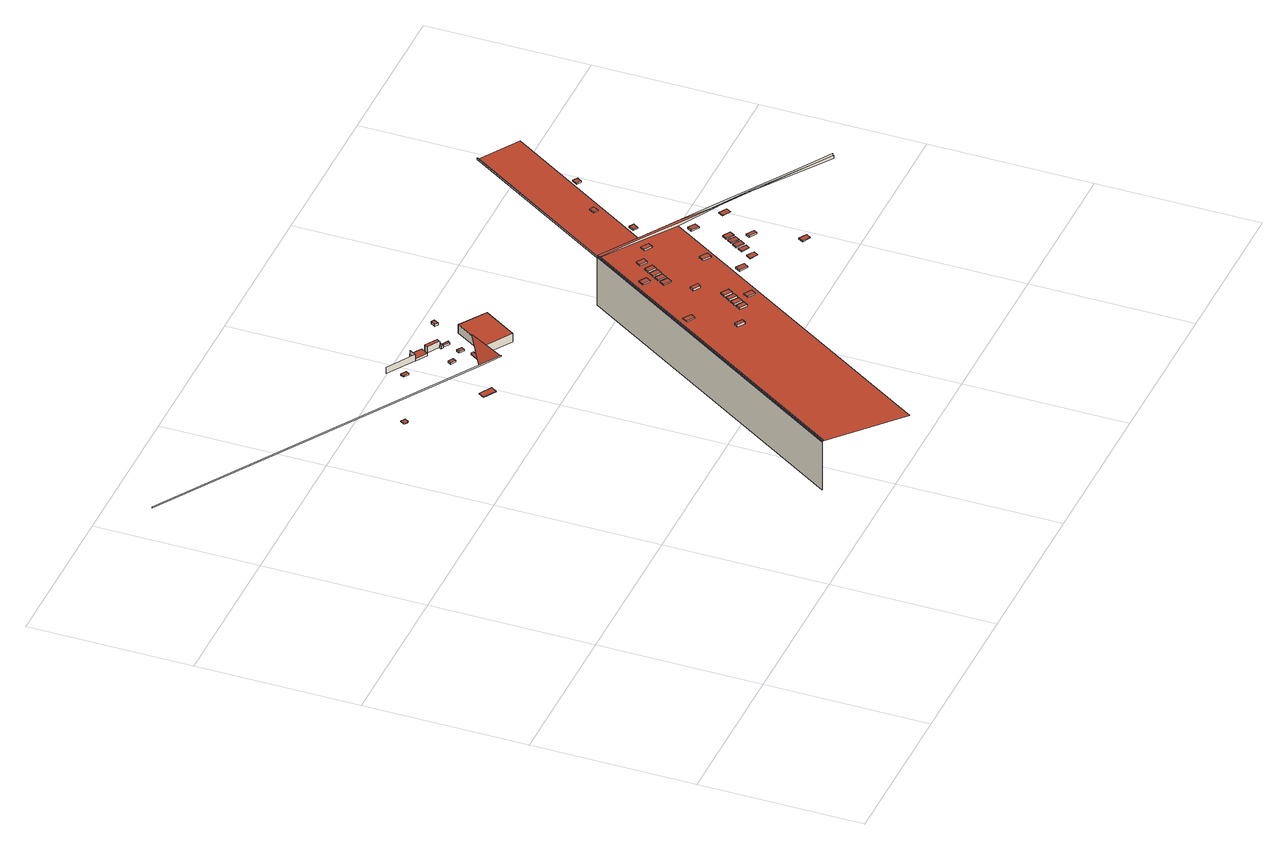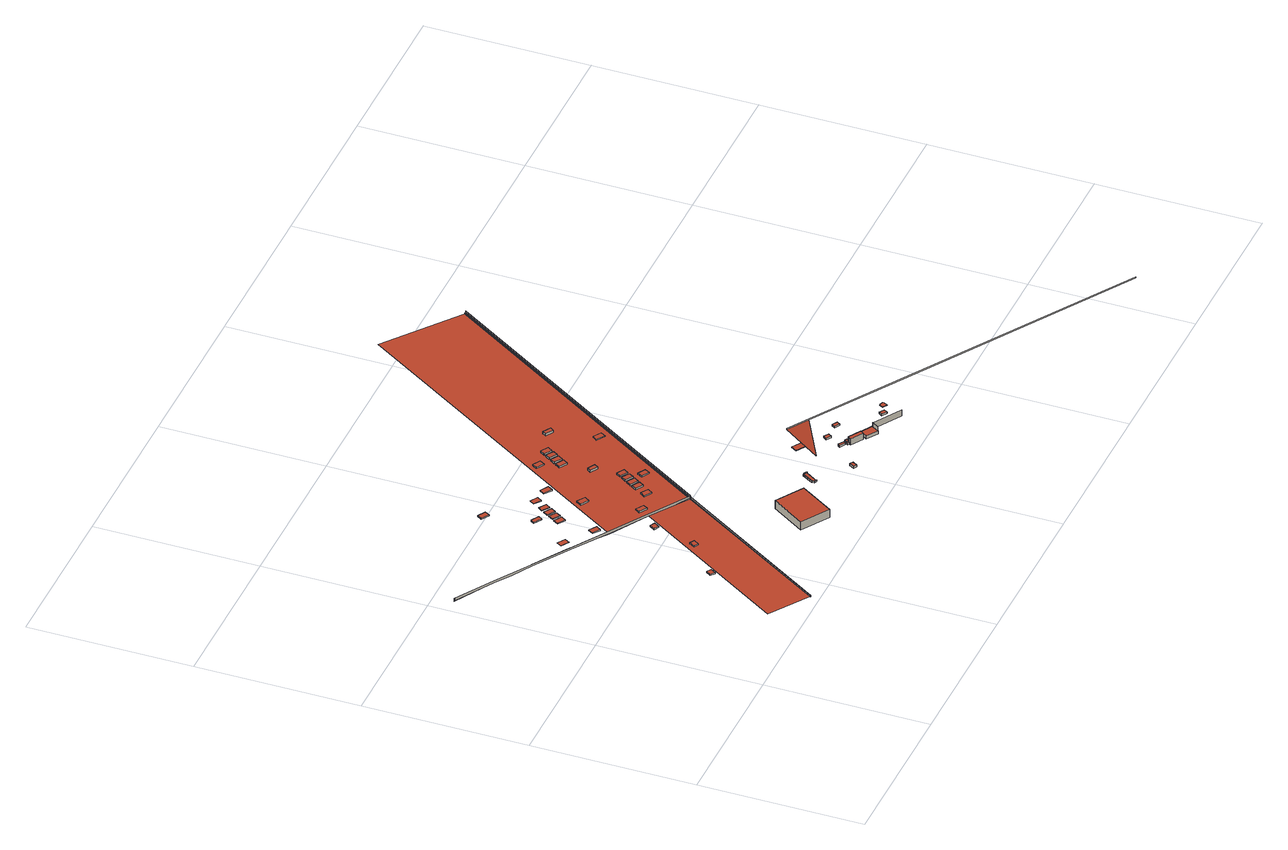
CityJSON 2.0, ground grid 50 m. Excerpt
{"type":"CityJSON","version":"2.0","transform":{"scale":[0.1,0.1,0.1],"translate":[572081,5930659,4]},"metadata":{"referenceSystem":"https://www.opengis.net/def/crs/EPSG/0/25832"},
"CityObjects":{
"building1":{"type":"Building","attributes":{"Grundfläche 2D":"12975.979466","Grundhöhe NN":"4.905"},"children":["building1-1","building1-2","building1-3","building1-4","building1-5","building1-6","building1-7","building1-8","building1-9","building1-10","building1-11","building1-12"],"geometry":[{"type":"MultiSurface","lod":"3","boundaries":[[[0,1,2,3,4,5]],[[6,7,8,9,10,11,12]],[[6,13,14,7]],[[8,15,16,9]],[[13,17,18,14]],[[14,18,19,20,15,8,7]],[[0,21,1]],[[17,22,19,18]],[[22,23,20,19]],[[21,24,1]]],"semantics":{"surfaces":[{"type":"WallSurface"},{"type":"RoofSurface"}],"values":[0,0,0,0,0,1,1,0,0,1]}}]},
"building1-1":{"type":"BuildingInstallation","parents":["building1"],"geometry":[{"type":"MultiSurface","lod":"3","boundaries":[[[25,26,27,28,29,30]],[[31,32,30,29]],[[32,33,25,30]],[[33,34,26,25]],[[34,35,27,26]],[[35,36,28,27]],[[36,31,29,28]],[[36,35,34,33,32,31]]],"semantics":{"surfaces":[{"type":"RoofSurface"},{"type":"WallSurface"},{"type":"OuterCeilingSurface"}],"values":[0,1,1,1,1,1,1,2]}}]},
"building1-2":{"type":"BuildingInstallation","parents":["building1"],"geometry":[{"type":"MultiSurface","lod":"3","boundaries":[[[37,38,39,40]],[[40,39,41,42]],[[37,40,42,43]],[[38,37,43,44]],[[39,38,44,41]]],"semantics":{"surfaces":[{"type":"RoofSurface"},{"type":"WallSurface"}],"values":[0,1,1,1,1]}}]},
"building1-3":{"type":"BuildingInstallation","parents":["building1"],"geometry":[{"type":"MultiSurface","lod":"3","boundaries":[[[45,46,47,48]],[[49,50,48,47]],[[50,51,45,48]],[[51,52,46,45]],[[52,49,47,46]],[[52,51,50,49]]],"semantics":{"surfaces":[{"type":"RoofSurface"},{"type":"WallSurface"},{"type":"OuterCeilingSurface"}],"values":[0,1,1,1,1,2]}}]},
"building1-4":{"type":"BuildingInstallation","parents":["building1"],"geometry":[{"type":"MultiSurface","lod":"3","boundaries":[[[53,54,55,56]],[[56,55,57,58]],[[53,56,58,59]],[[54,53,59,60]],[[55,54,60,57]]],"semantics":{"surfaces":[{"type":"RoofSurface"},{"type":"WallSurface"}],"values":[0,1,1,1,1]}}]},
"building1-5":{"type":"BuildingInstallation","parents":["building1"],"geometry":[{"type":"MultiSurface","lod":"3","boundaries":[[[61,62,63,64]],[[64,63,65,66]],[[61,64,66,67]],[[62,61,67,68]],[[63,62,68,65]]],"semantics":{"surfaces":[{"type":"RoofSurface"},{"type":"WallSurface"}],"values":[0,1,1,1,1]}}]},
"building1-6":{"type":"BuildingInstallation","parents":["building1"],"geometry":[{"type":"MultiSurface","lod":"3","boundaries":[[[69,70,71,72,73,74]],[[75,76,70,69]],[[77,78,79,72,71,70,76]],[[79,80,81,82,74,73,72]],[[82,75,69,74]]],"semantics":{"surfaces":[{"type":"RoofSurface"},{"type":"WallSurface"}],"values":[0,1,1,1,1]}}]},
"building1-7":{"type":"BuildingInstallation","parents":["building1"],"geometry":[{"type":"MultiSurface","lod":"3","boundaries":[[[83,84,80,79,78,85,86]],[[77,87,85,78]],[[85,87,88,86]],[[83,86,88,89]],[[90,83,89]],[[90,91,92,81,80,84,83]]],"semantics":{"surfaces":[{"type":"RoofSurface"},{"type":"WallSurface"}],"values":[0,1,1,1,1,1]}}]},
"building1-8":{"type":"BuildingInstallation","parents":["building1"],"geometry":[{"type":"MultiSurface","lod":"3","boundaries":[[[91,90,93,94]],[[89,95,93,90]],[[95,96,94,93]],[[96,92,91,94]]],"semantics":{"surfaces":[{"type":"RoofSurface"},{"type":"WallSurface"}],"values":[0,1,1,1]}}]},
"building1-9":{"type":"BuildingInstallation","parents":["building1"],"geometry":[{"type":"MultiSurface","lod":"3","boundaries":[[[97,98,99,100]],[[100,99,101,102]],[[102,103,97,100]],[[103,104,98,97]],[[99,98,104,101]]],"semantics":{"surfaces":[{"type":"RoofSurface"},{"type":"WallSurface"}],"values":[0,1,1,1,1]}}]},
"building1-10":{"type":"BuildingInstallation","parents":["building1"],"geometry":[{"type":"MultiSurface","lod":"3","boundaries":[[[105,106,107,108,109,110]],[[111,106,105,112]],[[113,111,112,114,115,116]]],"semantics":{"surfaces":[{"type":"RoofSurface"},{"type":"WallSurface"},{"type":"OuterCeilingSurface"}],"values":[0,1,2]}}]},
"building1-11":{"type":"BuildingInstallation","parents":["building1"],"geometry":[{"type":"MultiSurface","lod":"3","boundaries":[[[117,118,119]],[[120,118,117]],[[117,119,121]],[[122,123,121,124]],[[117,121,123]],[[122,124,125]],[[126,125,127]],[[122,125,126]],[[126,127,128]],[[112,105,128,127,129]],[[123,122,109,108]],[[130,118,120,106,111]],[[118,130,131,119]],[[119,131,132,121]],[[121,132,133,124]],[[124,133,134,125]],[[125,134,129,127]],[[105,110,126,128]],[[122,126,110,109]],[[117,123,108,107]],[[107,106,120,117]],[[133,132,131,130,111,113,116,115,114,112,129,134]]],"semantics":{"surfaces":[{"type":"RoofSurface"},{"type":"WallSurface"},{"type":"OuterCeilingSurface"}],"values":[0,0,0,0,0,0,0,0,0,1,1,1,1,1,1,1,1,1,1,1,1,2]}}]},
"building1-12":{"type":"BuildingInstallation","parents":["building1"],"geometry":[{"type":"MultiSurface","lod":"3","boundaries":[[[135,136,137,138]],[[139,140,138,137]],[[135,138,140,141]],[[141,142,136,135]],[[137,136,142,139]]],"semantics":{"surfaces":[{"type":"RoofSurface"},{"type":"WallSurface"}],"values":[0,1,1,1,1]}}]},
"building2":{"type":"Building","attributes":{"Grundfläche 2D":"20958.267702","Grundhöhe NN":"5.022"},"children":["building2-1","building2-2","building2-3","building2-4","building2-5","building2-6","building2-7","building2-8","building2-9","building2-10","building2-11","building2-12","building2-13","building2-14","building2-15","building2-16","building2-17","building2-18","building2-19","building2-20","building2-21","building2-22","building2-23","building2-24","building2-25","building2-26","building2-27","building2-28","building2-29"],"geometry":[{"type":"MultiSurface","lod":"3","boundaries":[[[143,144,145,146,147]],[[148,149,150,151,152,153,154]],[[149,148,155,156,157,158,150]],[[159,143,147,160,161]],[[162,163,164]],[[165,164,163]],[[144,162,164,145]],[[166,167,158,157,168,169,170]],[[165,171,169]],[[170,172,173,166]],[[172,170,174]],[[175,176,177,178,179,171,165,163,162,144,180]],[[181,173,172]],[[182,183,151,150,158]],[[166,173,181,184,167]],[[185,174,170,169,171,179,178,177,186,187,188,189,190,191,192,193,194,195,196]],[[172,174,185,197,181]],[[198,199,200,201,202,199,198,203,176,175,180,144,143,159,161,204,205]]],"semantics":{"surfaces":[{"type":"WallSurface"},{"type":"RoofSurface"}],"values":[0,0,0,1,0,0,0,0,0,0,0,1,1,0,0,0,1,0]}}]},
"building2-1":{"type":"BuildingInstallation","parents":["building2"],"geometry":[{"type":"MultiSurface","lod":"3","boundaries":[[[206,207,208,209]],[[209,208,210,211]],[[206,209,211,212]],[[207,206,212,213]],[[208,207,213,210]]],"semantics":{"surfaces":[{"type":"RoofSurface"},{"type":"WallSurface"}],"values":[0,1,1,1,1]}}]},
"building2-2":{"type":"BuildingInstallation","parents":["building2"],"geometry":[{"type":"MultiSurface","lod":"3","boundaries":[[[214,215,216,217]],[[217,216,218,219]],[[214,217,219,220]],[[215,214,220,221]],[[216,215,221,218]]],"semantics":{"surfaces":[{"type":"RoofSurface"},{"type":"WallSurface"}],"values":[0,1,1,1,1]}}]},
"building2-3":{"type":"BuildingInstallation","parents":["building2"],"geometry":[{"type":"MultiSurface","lod":"3","boundaries":[[[222,223,224,225]],[[225,224,226,227]],[[222,225,227,228]],[[223,222,228,229]],[[224,223,229,226]]],"semantics":{"surfaces":[{"type":"RoofSurface"},{"type":"WallSurface"}],"values":[0,1,1,1,1]}}]},
"building2-4":{"type":"BuildingInstallation","parents":["building2"],"geometry":[{"type":"MultiSurface","lod":"3","boundaries":[[[230,231,232,233]],[[233,232,234,235]],[[230,233,235,236]],[[231,230,236,237]],[[232,231,237,234]]],"semantics":{"surfaces":[{"type":"RoofSurface"},{"type":"WallSurface"}],"values":[0,1,1,1,1]}}]},
"building2-5":{"type":"BuildingInstallation","parents":["building2"],"geometry":[{"type":"MultiSurface","lod":"3","boundaries":[[[238,239,240,241]],[[241,240,242,243]],[[238,241,243,244]],[[239,238,244,245]],[[240,239,245,242]]],"semantics":{"surfaces":[{"type":"RoofSurface"},{"type":"WallSurface"}],"values":[0,1,1,1,1]}}]},
"building2-6":{"type":"BuildingInstallation","parents":["building2"],"geometry":[{"type":"MultiSurface","lod":"3","boundaries":[[[246,247,248,249]],[[249,248,250,251]],[[246,249,251,252]],[[247,246,252,253]],[[248,247,253,250]]],"semantics":{"surfaces":[{"type":"RoofSurface"},{"type":"WallSurface"}],"values":[0,1,1,1,1]}}]},
"building2-7":{"type":"BuildingInstallation","parents":["building2"],"geometry":[{"type":"MultiSurface","lod":"3","boundaries":[[[254,255,256,257]],[[257,256,258,259]],[[254,257,259,260]],[[255,254,260,261]],[[256,255,261,258]]],"semantics":{"surfaces":[{"type":"RoofSurface"},{"type":"WallSurface"}],"values":[0,1,1,1,1]}}]},
"building2-8":{"type":"BuildingInstallation","parents":["building2"],"geometry":[{"type":"MultiSurface","lod":"3","boundaries":[[[262,263,264,265]],[[265,264,266,267]],[[262,265,267,268]],[[263,262,268,269]],[[264,263,269,266]]],"semantics":{"surfaces":[{"type":"RoofSurface"},{"type":"WallSurface"}],"values":[0,1,1,1,1]}}]},
"building2-9":{"type":"BuildingInstallation","parents":["building2"],"geometry":[{"type":"MultiSurface","lod":"3","boundaries":[[[270,271,272,273]],[[273,272,274,275]],[[270,273,275,276]],[[271,270,276,277]],[[272,271,277,274]]],"semantics":{"surfaces":[{"type":"RoofSurface"},{"type":"WallSurface"}],"values":[0,1,1,1,1]}}]},
"building2-10":{"type":"BuildingInstallation","parents":["building2"],"geometry":[{"type":"MultiSurface","lod":"3","boundaries":[[[278,279,280,281]],[[280,279,282,283]],[[281,280,283,284]],[[278,281,284,285]],[[279,278,285,282]]],"semantics":{"surfaces":[{"type":"RoofSurface"},{"type":"WallSurface"}],"values":[0,1,1,1,1]}}]},
"building2-11":{"type":"BuildingInstallation","parents":["building2"],"geometry":[{"type":"MultiSurface","lod":"3","boundaries":[[[286,287,288,289]],[[288,287,290,291]],[[289,288,291,292]],[[286,289,292,293]],[[287,286,293,290]]],"semantics":{"surfaces":[{"type":"RoofSurface"},{"type":"WallSurface"}],"values":[0,1,1,1,1]}}]},
"building2-12":{"type":"BuildingInstallation","parents":["building2"],"geometry":[{"type":"MultiSurface","lod":"3","boundaries":[[[294,295,296,297]],[[297,296,298,299]],[[294,297,299,300]],[[295,294,300,301]],[[296,295,301,298]]],"semantics":{"surfaces":[{"type":"RoofSurface"},{"type":"WallSurface"}],"values":[0,1,1,1,1]}}]},
"building2-13":{"type":"BuildingInstallation","parents":["building2"],"geometry":[{"type":"MultiSurface","lod":"3","boundaries":[[[302,303,304,305]],[[305,304,306,307]],[[302,305,307,308]],[[303,302,308,309]],[[304,303,309,306]]],"semantics":{"surfaces":[{"type":"RoofSurface"},{"type":"WallSurface"}],"values":[0,1,1,1,1]}}]},
"building2-14":{"type":"BuildingInstallation","parents":["building2"],"geometry":[{"type":"MultiSurface","lod":"3","boundaries":[[[310,311,312,313]],[[313,312,314,315]],[[310,313,315,316]],[[311,310,316,317]],[[312,311,317,314]]],"semantics":{"surfaces":[{"type":"RoofSurface"},{"type":"WallSurface"}],"values":[0,1,1,1,1]}}]},
"building2-15":{"type":"BuildingInstallation","parents":["building2"],"geometry":[{"type":"MultiSurface","lod":"3","boundaries":[[[318,319,320,321]],[[321,320,322,323]],[[318,321,323,324]],[[319,318,324,325]],[[320,319,325,322]]],"semantics":{"surfaces":[{"type":"RoofSurface"},{"type":"WallSurface"}],"values":[0,1,1,1,1]}}]},
"building2-16":{"type":"BuildingInstallation","parents":["building2"],"geometry":[{"type":"MultiSurface","lod":"3","boundaries":[[[326,327,328,329]],[[329,328,330,331]],[[326,329,331,332]],[[327,326,332,333]],[[328,327,333,330]]],"semantics":{"surfaces":[{"type":"RoofSurface"},{"type":"WallSurface"}],"values":[0,1,1,1,1]}}]},
"building2-17":{"type":"BuildingInstallation","parents":["building2"],"geometry":[{"type":"MultiSurface","lod":"3","boundaries":[[[334,335,336,337]],[[337,336,338,339]],[[334,337,339,340]],[[335,334,340,341]],[[336,335,341,338]]],"semantics":{"surfaces":[{"type":"RoofSurface"},{"type":"WallSurface"}],"values":[0,1,1,1,1]}}]},
"building2-18":{"type":"BuildingInstallation","parents":["building2"],"geometry":[{"type":"MultiSurface","lod":"3","boundaries":[[[342,343,344,345]],[[346,347,345,344]],[[342,345,347,348]],[[348,349,343,342]],[[344,343,349,346]]],"semantics":{"surfaces":[{"type":"RoofSurface"},{"type":"WallSurface"}],"values":[0,1,1,1,1]}}]},
"building2-19":{"type":"BuildingInstallation","parents":["building2"],"geometry":[{"type":"MultiSurface","lod":"3","boundaries":[[[350,351,352,353]],[[353,352,354,355]],[[350,353,355,356]],[[351,350,356,357]],[[352,351,357,354]]],"semantics":{"surfaces":[{"type":"RoofSurface"},{"type":"WallSurface"}],"values":[0,1,1,1,1]}}]},
"building2-20":{"type":"BuildingInstallation","parents":["building2"],"geometry":[{"type":"MultiSurface","lod":"3","boundaries":[[[358,359,360,361]],[[360,359,362,363]],[[361,360,363,364]],[[358,361,364,365]],[[359,358,365,362]]],"semantics":{"surfaces":[{"type":"RoofSurface"},{"type":"WallSurface"}],"values":[0,1,1,1,1]}}]},
"building2-21":{"type":"BuildingInstallation","parents":["building2"],"geometry":[{"type":"MultiSurface","lod":"3","boundaries":[[[366,367,368,369]],[[368,367,370,371]],[[369,368,371,372]],[[366,369,372,373]],[[367,366,373,370]]],"semantics":{"surfaces":[{"type":"RoofSurface"},{"type":"WallSurface"}],"values":[0,1,1,1,1]}}]},
"building2-22":{"type":"BuildingInstallation","parents":["building2"],"geometry":[{"type":"MultiSurface","lod":"3","boundaries":[[[374,375,376,377]],[[377,376,378,379]],[[374,377,379,380]],[[375,374,380,381]],[[376,375,381,378]]],"semantics":{"surfaces":[{"type":"RoofSurface"},{"type":"WallSurface"}],"values":[0,1,1,1,1]}}]},
"building2-23":{"type":"BuildingInstallation","parents":["building2"],"geometry":[{"type":"MultiSurface","lod":"3","boundaries":[[[382,383,384,385]],[[385,384,386,387]],[[382,385,387,388]],[[383,382,388,389]],[[384,383,389,386]]],"semantics":{"surfaces":[{"type":"RoofSurface"},{"type":"WallSurface"}],"values":[0,1,1,1,1]}}]},
"building2-24":{"type":"BuildingInstallation","parents":["building2"],"geometry":[{"type":"MultiSurface","lod":"3","boundaries":[[[390,391,392,393]],[[393,392,394,395]],[[390,393,395,396]],[[391,390,396,397]],[[392,391,397,394]]],"semantics":{"surfaces":[{"type":"RoofSurface"},{"type":"WallSurface"}],"values":[0,1,1,1,1]}}]},
"building2-25":{"type":"BuildingInstallation","parents":["building2"],"geometry":[{"type":"MultiSurface","lod":"3","boundaries":[[[398,399,400,401]],[[401,400,402,403]],[[398,401,403,404]],[[399,398,404,405]],[[400,399,405,402]]],"semantics":{"surfaces":[{"type":"RoofSurface"},{"type":"WallSurface"}],"values":[0,1,1,1,1]}}]},
"building2-26":{"type":"BuildingInstallation","parents":["building2"],"geometry":[{"type":"MultiSurface","lod":"3","boundaries":[[[406,407,408,409]],[[409,408,410,411]],[[406,409,411,412]],[[407,406,412,413]],[[408,407,413,410]]],"semantics":{"surfaces":[{"type":"RoofSurface"},{"type":"WallSurface"}],"values":[0,1,1,1,1]}}]},
"building2-27":{"type":"BuildingInstallation","parents":["building2"],"geometry":[{"type":"MultiSurface","lod":"3","boundaries":[[[414,415,416,417]],[[417,416,418,419]],[[414,417,419,420]],[[415,414,420,421]],[[416,415,421,418]]],"semantics":{"surfaces":[{"type":"RoofSurface"},{"type":"WallSurface"}],"values":[0,1,1,1,1]}}]},
"building2-28":{"type":"BuildingInstallation","parents":["building2"],"geometry":[{"type":"MultiSurface","lod":"3","boundaries":[[[422,423,424,425]],[[426,424,423,427]],[[426,428,425,424]],[[425,428,429,422]]],"semantics":{"surfaces":[{"type":"RoofSurface"},{"type":"WallSurface"}],"values":[0,1,1,1]}}]},
"building2-29":{"type":"BuildingInstallation","parents":["building2"],"geometry":[{"type":"MultiSurface","lod":"3","boundaries":[[[430,431,432,433]],[[433,432,434,435]],[[430,433,435,436]],[[431,430,436,437]],[[432,431,437,434]]],"semantics":{"surfaces":[{"type":"RoofSurface"},{"type":"WallSurface"}],"values":[0,1,1,1,1]}}]},
"building3":{"type":"Building","attributes":{"Grundfläche 2D":"119.264803","Grundhöhe NN":"4.869"},"geometry":[{"type":"Solid","lod":"3","boundaries":[[[[438,439,440,441]],[[442,443,441,440]],[[443,444,438,441]],[[444,445,439,438]],[[445,442,440,439]],[[445,444,443,442]]]],"semantics":{"surfaces":[{"type":"RoofSurface"},{"type":"WallSurface"},{"type":"GroundSurface"}],"values":[[0,1,1,1,1,2]]}}]}
},
"vertices":[
[1013,1180,120],[948,1221,120],[707,1374,120],[3,1822,120],[3,1822,124],[1013,1180,124],[914,1398,114],[914,1398,122],[914,1397,122],[914,1397,135],[914,1398,135],[829,1451,135],[829,1451,114],[913,1396,114],[913,1396,122],[927,1418,122],[927,1418,135],[948,1375,114],[948,1375,122],[962,1397,122],[928,1419,122],[1087,1297,113],[962,1397,112],[928,1419,112],[1087,1298,113],
[711,1352,51],[712,1348,51],[720,1343,51],[724,1344,51],[731,1355,51],[718,1363,51],[731,1355,49],[718,1363,49],[711,1352,49],[712,1348,49],[720,1343,49],[724,1344,49],
[844,1389,121],[850,1399,121],[835,1409,121],[829,1399,121],[835,1409,115],[829,1399,116],[844,1389,116],[850,1399,115],
[933,1201,30],[969,1178,30],[981,1196,30],[944,1219,30],[981,1196,28],[944,1219,28],[933,1201,28],[969,1178,28],
[946,1289,122],[952,1300,122],[937,1309,122],[931,1299,122],[937,1309,117],[931,1299,117],[946,1289,117],[952,1300,117],
[1004,1287,121],[1011,1297,121],[996,1306,121],[990,1296,121],[996,1306,115],[990,1296,116],[1004,1287,116],[1011,1297,115],
[968,1391,134],[961,1381,134],[997,1359,134],[998,1358,134],[998,1359,134],[1004,1368,134],[968,1391,112],[961,1381,113],[997,1359,113],[997,1359,121],[998,1358,121],[998,1359,121],[998,1359,113],[1004,1368,112],
[1005,1355,121],[1000,1358,121],[993,1352,121],[1000,1348,121],[993,1352,113],[1000,1348,113],[1005,1355,113],[1005,1355,120],[1000,1358,120],[1000,1358,113],
[1008,1361,120],[1004,1363,120],[1008,1361,113],[1004,1363,113],
[1021,1337,119],[1026,1344,119],[1009,1354,119],[1005,1348,119],[1009,1354,113],[1005,1348,113],[1021,1337,113],[1026,1344,113],
[1098,1303,36],[1074,1265,36],[1081,1261,36],[1087,1261,36],[1106,1293,36],[1105,1299,36],[1074,1265,34],[1098,1303,34],[1081,1261,34],[1105,1299,34],[1106,1293,34],[1087,1261,34],
[1081,1261,39],[1073,1263,39],[1080,1259,39],[1074,1265,39],[1088,1260,39],[1106,1293,39],[1087,1261,39],[1108,1292,39],[1106,1300,39],[1105,1299,39],[1099,1304,39],[1098,1303,39],[1099,1304,34],[1073,1263,34],[1080,1259,34],[1088,1260,34],[1108,1292,34],[1106,1300,34],
[1084,1406,119],[1094,1400,119],[1103,1415,119],[1093,1421,119],[1103,1415,113],[1093,1421,113],[1084,1406,112],[1094,1400,112],
[1473,1069,174],[1473,1069,176],[1473,1069,178],[908,180,178],[908,180,174],[900,179,174],[1468,1072,174],[1471,1076,174],[1471,1076,171],[1471,1076,10],[1468,1072,10],[900,179,10],[900,179,178],[1468,1072,178],[1471,1076,178],[1471,1076,176],[1591,994,169],[1117,5,165],[1700,924,165],[1470,1070,176],[1470,1070,177],[1470,1070,178],[1471,1072,178],[1472,1075,174],[1472,1075,176],[1472,1075,178],[1473,1074,178],[1473,1074,174],[1473,1074,180],[1473,1074,171],[1472,1075,171],[1512,1050,172],[1700,924,176],[1814,851,176],[1702,928,180],[1593,998,180],[1476,1073,180],[1591,994,176],[1775,1551,172],[1775,1553,176],[1775,1553,171],[1775,1551,176],[1593,998,174],[1817,855,180],[1929,784,180],[1932,782,180],[2040,713,180],[2152,642,180],[2152,642,171],[2040,713,174],[1991,745,173],[1929,784,176],[1817,855,174],[1702,928,171],[1896,1473,174],[1925,781,176],[1926,780,176],[2149,638,165],[2149,638,176],[2038,709,176],[1815,851,176],[1814,851,174],[1815,851,174],
[1324,608,177],[1317,597,177],[1340,583,177],[1346,594,177],[1340,583,169],[1346,594,169],[1324,608,170],[1317,597,170],
[1294,750,176],[1285,735,176],[1308,720,176],[1318,734,176],[1308,720,172],[1318,734,172],[1294,750,173],[1285,735,173],
[1407,636,173],[1398,622,173],[1421,608,173],[1430,622,173],[1421,608,167],[1430,622,167],[1407,636,168],[1398,622,168],
[1420,657,173],[1411,643,173],[1434,628,173],[1443,642,173],[1434,628,167],[1443,642,167],[1420,657,168],[1411,643,168],
[1433,677,173],[1424,663,173],[1447,649,173],[1456,662,173],[1447,649,167],[1456,662,167],[1433,677,168],[1424,663,168],
[1446,698,173],[1437,683,173],[1460,669,173],[1469,683,173],[1460,669,167],[1469,683,167],[1446,698,168],[1437,683,168],
[1470,638,170],[1461,623,170],[1484,609,170],[1493,623,170],[1484,609,165],[1493,623,165],[1470,638,166],[1461,623,166],
[1436,785,176],[1429,773,176],[1451,760,176],[1459,771,176],[1451,760,169],[1459,771,169],[1436,785,170],[1429,773,170],
[1408,927,176],[1399,912,176],[1422,898,176],[1431,913,176],[1422,898,172],[1431,913,172],[1408,927,173],[1399,912,173],
[1420,857,176],[1443,843,176],[1451,857,176],[1429,871,176],[1443,843,171],[1451,857,171],[1429,871,172],[1420,857,172],
[1433,878,176],[1455,863,176],[1464,877,176],[1442,892,176],[1455,863,171],[1464,877,171],[1442,892,172],[1433,878,172],
[1455,912,176],[1446,898,176],[1469,884,176],[1478,898,176],[1469,884,171],[1478,898,171],[1455,912,172],[1446,898,172],
[1468,933,176],[1459,918,176],[1482,904,176],[1491,919,176],[1482,904,171],[1491,919,171],[1468,933,172],[1459,918,172],
[1490,967,175],[1480,952,175],[1502,938,175],[1512,953,175],[1502,938,171],[1512,953,171],[1490,967,172],[1480,952,172],
[1574,703,171],[1565,688,171],[1589,673,171],[1598,688,171],[1589,673,168],[1598,688,168],[1574,703,166],[1565,688,166],
[1583,815,171],[1574,801,171],[1597,786,171],[1606,801,171],[1597,786,165],[1606,801,165],[1583,815,166],[1574,801,166],
[1634,694,173],[1624,680,173],[1647,666,173],[1656,681,173],[1647,666,172],[1656,681,172],[1634,694,170],[1624,680,170],
[1561,981,174],[1552,967,174],[1575,953,174],[1584,967,174],[1575,953,169],[1584,967,169],[1561,981,170],[1552,967,170],
[1655,728,173],[1646,714,173],[1668,700,173],[1677,713,173],[1668,700,172],[1677,713,172],[1655,728,170],[1646,714,170],
[1659,735,173],[1682,720,173],[1691,735,173],[1668,749,173],[1682,720,172],[1691,735,172],[1668,749,170],[1659,735,170],
[1672,755,173],[1694,740,173],[1703,755,173],[1681,769,173],[1694,740,171],[1703,755,171],[1681,769,170],[1672,755,170],
[1694,790,173],[1685,775,173],[1708,761,173],[1717,776,173],[1708,761,172],[1717,776,172],[1694,790,170],[1685,775,170],
[1755,587,177],[1746,572,177],[1770,558,177],[1779,573,177],[1770,558,175],[1779,573,175],[1755,587,174],[1746,572,174],
[1719,729,178],[1712,718,178],[1735,704,178],[1742,715,178],[1735,704,173],[1742,715,173],[1719,729,173],[1712,718,173],
[1623,1028,178],[1637,1020,178],[1647,1036,178],[1633,1044,178],[1647,1036,174],[1633,1044,174],[1623,1028,174],[1637,1020,174],
[1697,895,171],[1688,881,171],[1710,866,171],[1719,881,171],[1710,866,168],[1719,881,168],[1697,895,166],[1688,881,166],
[1658,1160,178],[1671,1152,178],[1681,1168,178],[1668,1176,178],[1681,1168,174],[1668,1176,174],[1658,1160,174],[1671,1152,174],
[1802,808,174],[1811,823,174],[1788,838,174],[1779,823,174],[1788,838,173],[1798,831,174],[1779,823,173],[1787,818,174],
[1765,1252,178],[1779,1244,178],[1788,1259,178],[1775,1268,178],[1788,1259,174],[1775,1268,174],[1765,1252,174],[1779,1244,174],
[1227,1230,37],[1292,1333,37],[1210,1386,37],[1144,1283,37],[1210,1386,9],[1144,1283,9],[1227,1230,9],[1292,1333,9]
]}
